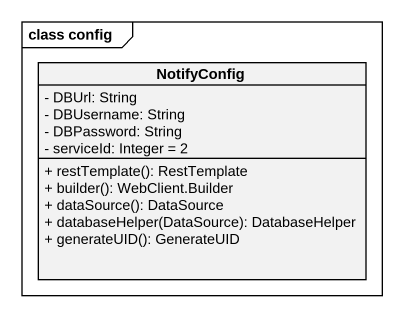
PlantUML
@startuml
mainframe class config
hide circle
hide empty members
skinparam classAttributeIconSize 0
class NotifyConfig {
  - DBUrl: String
  - DBUsername: String
  - DBPassword: String
  - serviceId: Integer = 2
  + restTemplate(): RestTemplate
  + builder(): WebClient.Builder
  + dataSource(): DataSource
  + databaseHelper(DataSource): DatabaseHelper
  + generateUID(): GenerateUID
}
@enduml
